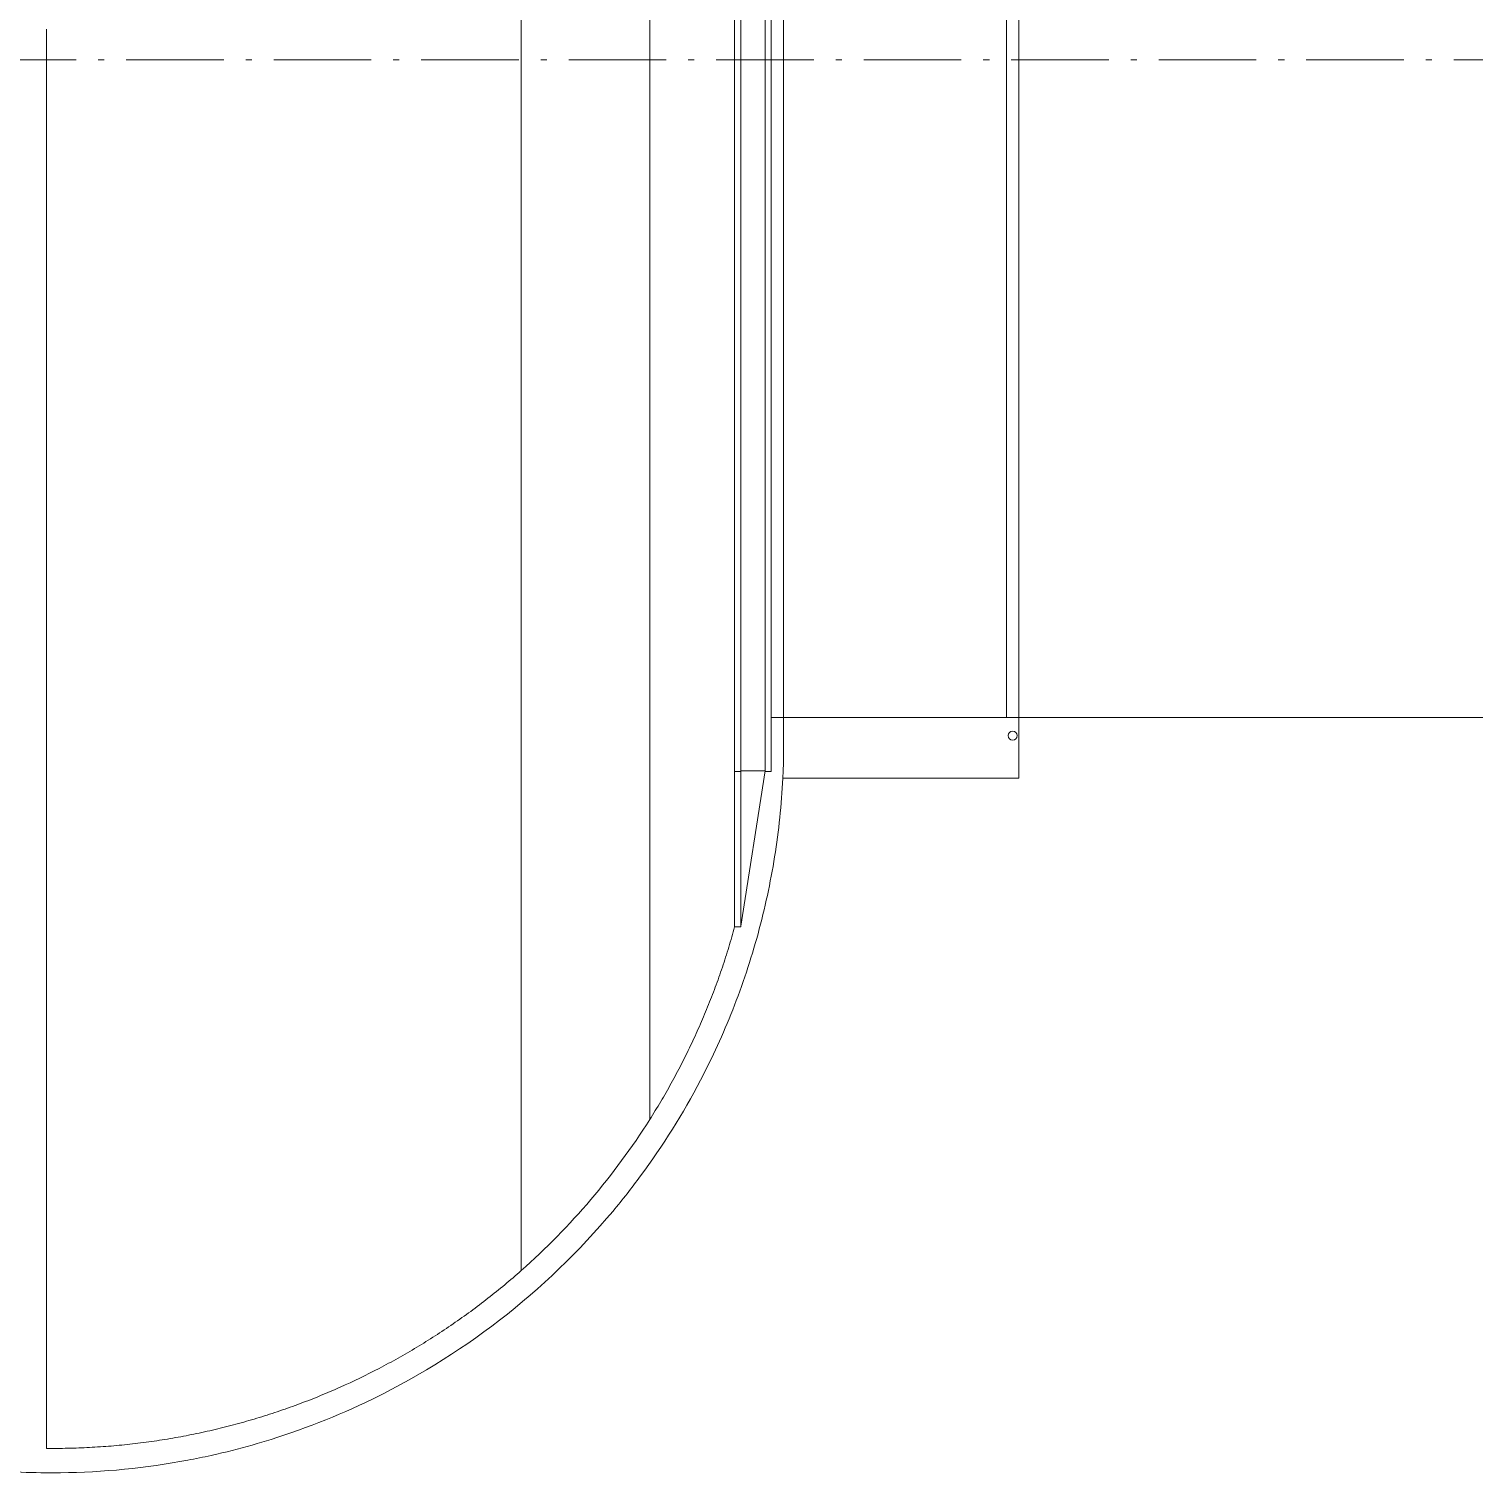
# Model space of a CAD drawing. Header units: metres. Extents: x -55 to 260, y -121 to 64.
# Drawn here: x 0.01 to 23.72, y -88.36 to -64.67 of the extents above; entities that cross this region are included whole.
import ezdxf

# ---------------------------------------------------------------- set-up
doc = ezdxf.new("R2010")
doc.units = ezdxf.units.M
doc.linetypes.add('01_Grid', pattern=[2.32, 1.6, -0.36, 0, -0.36])
for name, color, linetype, lineweight in [('0-1', 7, 'Continuous', 5), ('03EJES-1', 1, '01_Grid', 5), ('06MUREXT-2', 133, 'Continuous', 5), ('17EQAGUA-1', 253, 'Continuous', 5), ('46BANQ-1', 253, 'Continuous', 5), ('70LINEA-1', 254, 'Continuous', 5)]:
    doc.layers.add(name, color=color, linetype=linetype, lineweight=lineweight)

# ---------------------------------------------------------------- blocks, each defined once
blk = doc.blocks.new('Site - Round Bollard - 0_15m Diameter-7029192-A1 _ A700')
at = {"layer": '70LINEA-1'}
for start, end in [(360, 180), (360, 180), (180, 360), (180, 0)]:
    blk.add_arc((0.0012, -0.075), 0.075, start, end, dxfattribs=at)
blk = doc.blocks.new('Rain Ditch - Rain Ditch-8689046-A1 _ A700')
at = {"layer": '46BANQ-1'}
for p, q in [((11.592, -61.46), (11.592, -60.96)), ((11.692, -61.46), (11.692, -60.96)), ((12.092, -61.46), (12.092, -61.163)), ((11.692, -61.46), (11.592, -61.46)), ((11.592, -61.46), (11.592, -61.471)), ((11.592, -61.471), (11.692, -61.471)), ((11.592, -61.471), (11.592, -76.847)), ((12.092, -61.46), (11.692, -61.46)), ((11.692, -61.471), (11.692, -61.463)), ((11.692, -61.463), (12.092, -61.463)), ((11.692, -61.471), (11.692, -76.847)), ((12.192, -61.46), (12.092, -61.46)), ((12.092, -61.463), (12.092, -61.471)), ((12.092, -61.471), (12.192, -61.471)), ((12.092, -61.471), (12.092, -76.847)), ((12.192, -63.333), (12.192, -76.847)), ((11.592, -76.847), (11.692, -76.847)), ((11.592, -76.847), (11.592, -79.395)), ((11.692, -76.847), (11.592, -76.847)), ((11.692, -76.839), (12.092, -76.839)), ((11.692, -79.384), (12.092, -76.839)), ((12.092, -76.839), (11.692, -76.839)), ((11.692, -79.395), (11.692, -76.847)), ((12.192, -76.847), (12.092, -76.847)), ((11.692, -79.395), (11.592, -79.395))]:
    blk.add_line(p, q, dxfattribs=at)
blk = doc.blocks.new('22011_AR_rvt-1-A1 _ A700')
at = {"layer": '06MUREXT-2'}
for p, q in [((12.395, -60.96), (12.395, -75.96)), ((16.053, -75.96), (16.053, -60.96)), ((16.256, -60.96), (16.256, -75.96)), ((12.395, -75.96), (12.192, -75.96)), ((16.256, -75.96), (16.053, -75.96))]:
    blk.add_line(p, q, dxfattribs=at)
at = {"layer": '46BANQ-1'}
for p, q in [((8.089, -74.857), (8.089, -61.46)), ((10.199, -61.46), (10.199, -70.86)), ((0.3, -72.904), (0.3, -64.671)), ((10.199, -77.201), (10.199, -70.86)), ((8.089, -81.401), (8.089, -74.857)), ((16.256, -76.96), (16.256, -75.96)), ((16.256, -75.96), (20.172, -75.96)), ((20.172, -75.96), (30.172, -75.96)), ((12.383, -76.96), (16.256, -76.96)), ((10.199, -77.201), (10.199, -78.539))]:
    blk.add_line(p, q, dxfattribs=at)
for points, knots in [([(0.3, -87.951), (0.3, -86.836), (0.3, -84.607), (0.3, -80.985), (0.3, -77.78), (0.3, -74.994), (0.3, -73.601), (0.3, -72.904)], [0, 0, 0, 0, 0.222222, 0.444444, 0.722222, 0.861111, 1, 1, 1, 1]), ([(11.56, -80.758), (11.721, -80.35), (11.996, -79.523), (12.271, -78.249), (12.361, -77.39), (12.383, -76.96)], [-0.1886792, -0.1886792, -0.1886792, -0.1886792, -0.125, -0.0625, 0, 0, 0, 0]), ([(10.199, -82.557), (10.199, -82.189), (10.199, -81.451), (10.199, -80.482), (10.199, -79.652), (10.199, -79.051), (10.199, -78.68), (10.199, -78.539)], [0, 0, 0, 0, 0.2222222, 0.4444444, 0.5833333, 0.7222222, 0.806895, 0.806895, 0.806895, 0.806895]), ([(10.05, -83.482), (10.417, -82.985), (10.971, -82.1), (11.404, -81.152), (11.56, -80.758)], [-0.3396226, -0.3396226, -0.3396226, -0.3396226, -0.25, -0.1886792, -0.1886792, -0.1886792, -0.1886792]), ([(8.089, -81.401), (8.089, -81.631), (8.089, -82.188), (8.089, -83.399), (8.089, -84.381), (8.089, -85.035)], [0.6440218, 0.6440218, 0.6440218, 0.6440218, 0.7115385, 0.8076923, 1, 1, 1, 1]), ([(3.759, -87.871), (4.368, -87.693), (5.771, -87.16), (7.793, -85.92), (9.22, -84.548), (9.905, -83.678), (10.05, -83.482)], [-0.7169811, -0.7169811, -0.7169811, -0.7169811, -0.625, -0.5, -0.375, -0.3396226, -0.3396226, -0.3396226, -0.3396226]), ([(8.089, -85.035), (8.001, -85.113), (7.822, -85.267), (7.546, -85.49), (7.263, -85.704), (6.974, -85.909), (6.679, -86.106), (6.378, -86.293), (6.072, -86.471), (5.656, -86.696), (5.23, -86.902), (4.796, -87.087), (4.466, -87.217), (4.132, -87.336), (3.794, -87.445), (3.454, -87.543), (3.111, -87.632), (2.765, -87.709), (2.417, -87.776), (2.067, -87.832), (1.715, -87.878), (1.362, -87.913), (1.009, -87.937), (0.654, -87.95), (0.418, -87.952), (0.3, -87.951)], [0, 0, 0, 0, 0.041667, 0.083333, 0.125, 0.166667, 0.208333, 0.25, 0.291667, 0.333333, 0.416667, 0.458333, 0.5, 0.541667, 0.583333, 0.625, 0.666667, 0.708333, 0.75, 0.791667, 0.833333, 0.875, 0.916667, 0.958333, 1, 1, 1, 1]), ([(3.002, -88.065), (3.034, -88.058), (3.288, -88.001), (3.54, -87.935), (3.759, -87.871)], [-0.75471698, -0.75471698, -0.75471698, -0.75471698, -0.75, -0.71698113, -0.71698113, -0.71698113, -0.71698113]), ([(-2.035, -88.102), (-1.613, -88.189), (-0.759, -88.319), (0.803, -88.385), (1.933, -88.273), (2.62, -88.144)], [-1, -1, -1, -1, -0.9375, -0.875, -0.7735849, -0.7735849, -0.7735849, -0.7735849])]:
    blk.add_open_spline(points, degree=3, knots=knots, dxfattribs=at)
for points in [[(11.592, -79.395), (11.562, -79.507), (11.498, -79.729), (11.392, -80.059), (11.276, -80.386), (11.15, -80.71), (11.015, -81.029), (10.871, -81.345), (10.717, -81.655), (10.554, -81.961), (10.381, -82.263), (10.26, -82.46), (10.199, -82.557)], [(10.199, -82.557), (9.616, -83.477), (8.904, -84.313), (8.089, -85.035)], [(2.62, -88.144), (2.748, -88.12), (2.875, -88.094), (3.002, -88.065)]]:
    blk.add_open_spline(points, degree=3, dxfattribs=at)
at = {"layer": '70LINEA-1'}
for p, q in [((16.053, -75.96), (12.395, -75.96)), ((12.395, -75.96), (12.395, -76.632)), ((166.624, -75.96), (16.256, -75.96)), ((16.256, -76.96), (16.256, -75.96)), ((12.383, -76.96), (16.256, -76.96))]:
    blk.add_line(p, q, dxfattribs=at)
blk.add_arc((0.398, -76.351), 12, 357.0933, 358.6608, dxfattribs=at)
at = {"layer": '17EQAGUA-1'}
blk.add_blockref('Site - Round Bollard - 0_15m Diameter-7029192-A1 _ A700', (16.153, -76.185), dxfattribs=at)
at = {"layer": '46BANQ-1'}
blk.add_blockref('Rain Ditch - Rain Ditch-8689046-A1 _ A700', (0, 0), dxfattribs=at)
blk = doc.blocks.new('22011_AR_rvt-2-A1 _ A700')
at = {"layer": '06MUREXT-2'}
for p, q in [((12.395, -60.96), (12.395, -75.96)), ((16.053, -75.96), (16.053, -60.96)), ((16.256, -60.96), (16.256, -75.96)), ((12.395, -75.96), (12.192, -75.96)), ((16.256, -75.96), (16.053, -75.96))]:
    blk.add_line(p, q, dxfattribs=at)
at = {"layer": '46BANQ-1'}
for p, q in [((8.089, -74.857), (8.089, -61.46)), ((10.199, -61.46), (10.199, -70.86)), ((0.3, -72.904), (0.3, -64.671)), ((10.199, -77.201), (10.199, -70.86)), ((8.089, -81.401), (8.089, -74.857)), ((16.256, -76.96), (16.256, -75.96)), ((16.256, -75.96), (20.172, -75.96)), ((20.172, -75.96), (30.172, -75.96)), ((12.383, -76.96), (16.256, -76.96)), ((10.199, -77.201), (10.199, -78.539))]:
    blk.add_line(p, q, dxfattribs=at)
for points, knots in [([(0.3, -87.951), (0.3, -86.836), (0.3, -84.607), (0.3, -80.985), (0.3, -77.78), (0.3, -74.994), (0.3, -73.601), (0.3, -72.904)], [0, 0, 0, 0, 0.222222, 0.444444, 0.722222, 0.861111, 1, 1, 1, 1]), ([(11.56, -80.758), (11.721, -80.35), (11.996, -79.523), (12.271, -78.249), (12.361, -77.39), (12.383, -76.96)], [-0.1886792, -0.1886792, -0.1886792, -0.1886792, -0.125, -0.0625, 0, 0, 0, 0]), ([(10.199, -82.557), (10.199, -82.189), (10.199, -81.451), (10.199, -80.482), (10.199, -79.652), (10.199, -79.051), (10.199, -78.68), (10.199, -78.539)], [0, 0, 0, 0, 0.2222222, 0.4444444, 0.5833333, 0.7222222, 0.806895, 0.806895, 0.806895, 0.806895]), ([(10.05, -83.482), (10.417, -82.985), (10.971, -82.1), (11.404, -81.152), (11.56, -80.758)], [-0.3396226, -0.3396226, -0.3396226, -0.3396226, -0.25, -0.1886792, -0.1886792, -0.1886792, -0.1886792]), ([(8.089, -81.401), (8.089, -81.631), (8.089, -82.188), (8.089, -83.399), (8.089, -84.381), (8.089, -85.035)], [0.6440218, 0.6440218, 0.6440218, 0.6440218, 0.7115385, 0.8076923, 1, 1, 1, 1]), ([(3.759, -87.871), (4.368, -87.693), (5.771, -87.16), (7.793, -85.92), (9.22, -84.548), (9.905, -83.678), (10.05, -83.482)], [-0.7169811, -0.7169811, -0.7169811, -0.7169811, -0.625, -0.5, -0.375, -0.3396226, -0.3396226, -0.3396226, -0.3396226]), ([(8.089, -85.035), (8.001, -85.113), (7.822, -85.267), (7.546, -85.49), (7.263, -85.704), (6.974, -85.909), (6.679, -86.106), (6.378, -86.293), (6.072, -86.471), (5.656, -86.696), (5.23, -86.902), (4.796, -87.087), (4.466, -87.217), (4.132, -87.336), (3.794, -87.445), (3.454, -87.543), (3.111, -87.632), (2.765, -87.709), (2.417, -87.776), (2.067, -87.832), (1.715, -87.878), (1.362, -87.913), (1.009, -87.937), (0.654, -87.95), (0.418, -87.952), (0.3, -87.951)], [0, 0, 0, 0, 0.041667, 0.083333, 0.125, 0.166667, 0.208333, 0.25, 0.291667, 0.333333, 0.416667, 0.458333, 0.5, 0.541667, 0.583333, 0.625, 0.666667, 0.708333, 0.75, 0.791667, 0.833333, 0.875, 0.916667, 0.958333, 1, 1, 1, 1]), ([(3.002, -88.065), (3.034, -88.058), (3.288, -88.001), (3.54, -87.935), (3.759, -87.871)], [-0.75471698, -0.75471698, -0.75471698, -0.75471698, -0.75, -0.71698113, -0.71698113, -0.71698113, -0.71698113]), ([(-2.035, -88.102), (-1.613, -88.189), (-0.759, -88.319), (0.803, -88.385), (1.933, -88.273), (2.62, -88.144)], [-1, -1, -1, -1, -0.9375, -0.875, -0.7735849, -0.7735849, -0.7735849, -0.7735849])]:
    blk.add_open_spline(points, degree=3, knots=knots, dxfattribs=at)
for points in [[(11.592, -79.395), (11.562, -79.507), (11.498, -79.729), (11.392, -80.059), (11.276, -80.386), (11.15, -80.71), (11.015, -81.029), (10.871, -81.345), (10.717, -81.655), (10.554, -81.961), (10.381, -82.263), (10.26, -82.46), (10.199, -82.557)], [(10.199, -82.557), (9.616, -83.477), (8.904, -84.313), (8.089, -85.035)], [(2.62, -88.144), (2.748, -88.12), (2.875, -88.094), (3.002, -88.065)]]:
    blk.add_open_spline(points, degree=3, dxfattribs=at)
at = {"layer": '70LINEA-1'}
for p, q in [((16.053, -75.96), (12.395, -75.96)), ((12.395, -75.96), (12.395, -76.632)), ((166.624, -75.96), (16.256, -75.96)), ((16.256, -76.96), (16.256, -75.96)), ((12.383, -76.96), (16.256, -76.96))]:
    blk.add_line(p, q, dxfattribs=at)
blk.add_arc((0.398, -76.351), 12, 357.0933, 358.6608, dxfattribs=at)
at = {"layer": '17EQAGUA-1'}
blk.add_blockref('Site - Round Bollard - 0_15m Diameter-7029192-A1 _ A700', (16.153, -76.185), dxfattribs=at)
at = {"layer": '46BANQ-1'}
blk.add_blockref('Rain Ditch - Rain Ditch-8689046-A1 _ A700', (0, 0), dxfattribs=at)

msp = doc.modelspace()

# ---------------------------------------------------------------- linework, layer by layer
at = {"layer": '03EJES-1'}
msp.add_line((-41.9495, -65.1774), (92.799, -65.1774), dxfattribs=at)

# ---------------------------------------------------------------- block references
at = {"layer": '0-1'}
for name in ['22011_AR_rvt-2-A1 _ A700', '22011_AR_rvt-1-A1 _ A700']:
    msp.add_blockref(name, (0, 0), dxfattribs=at)

doc.saveas('drawing.dxf')
